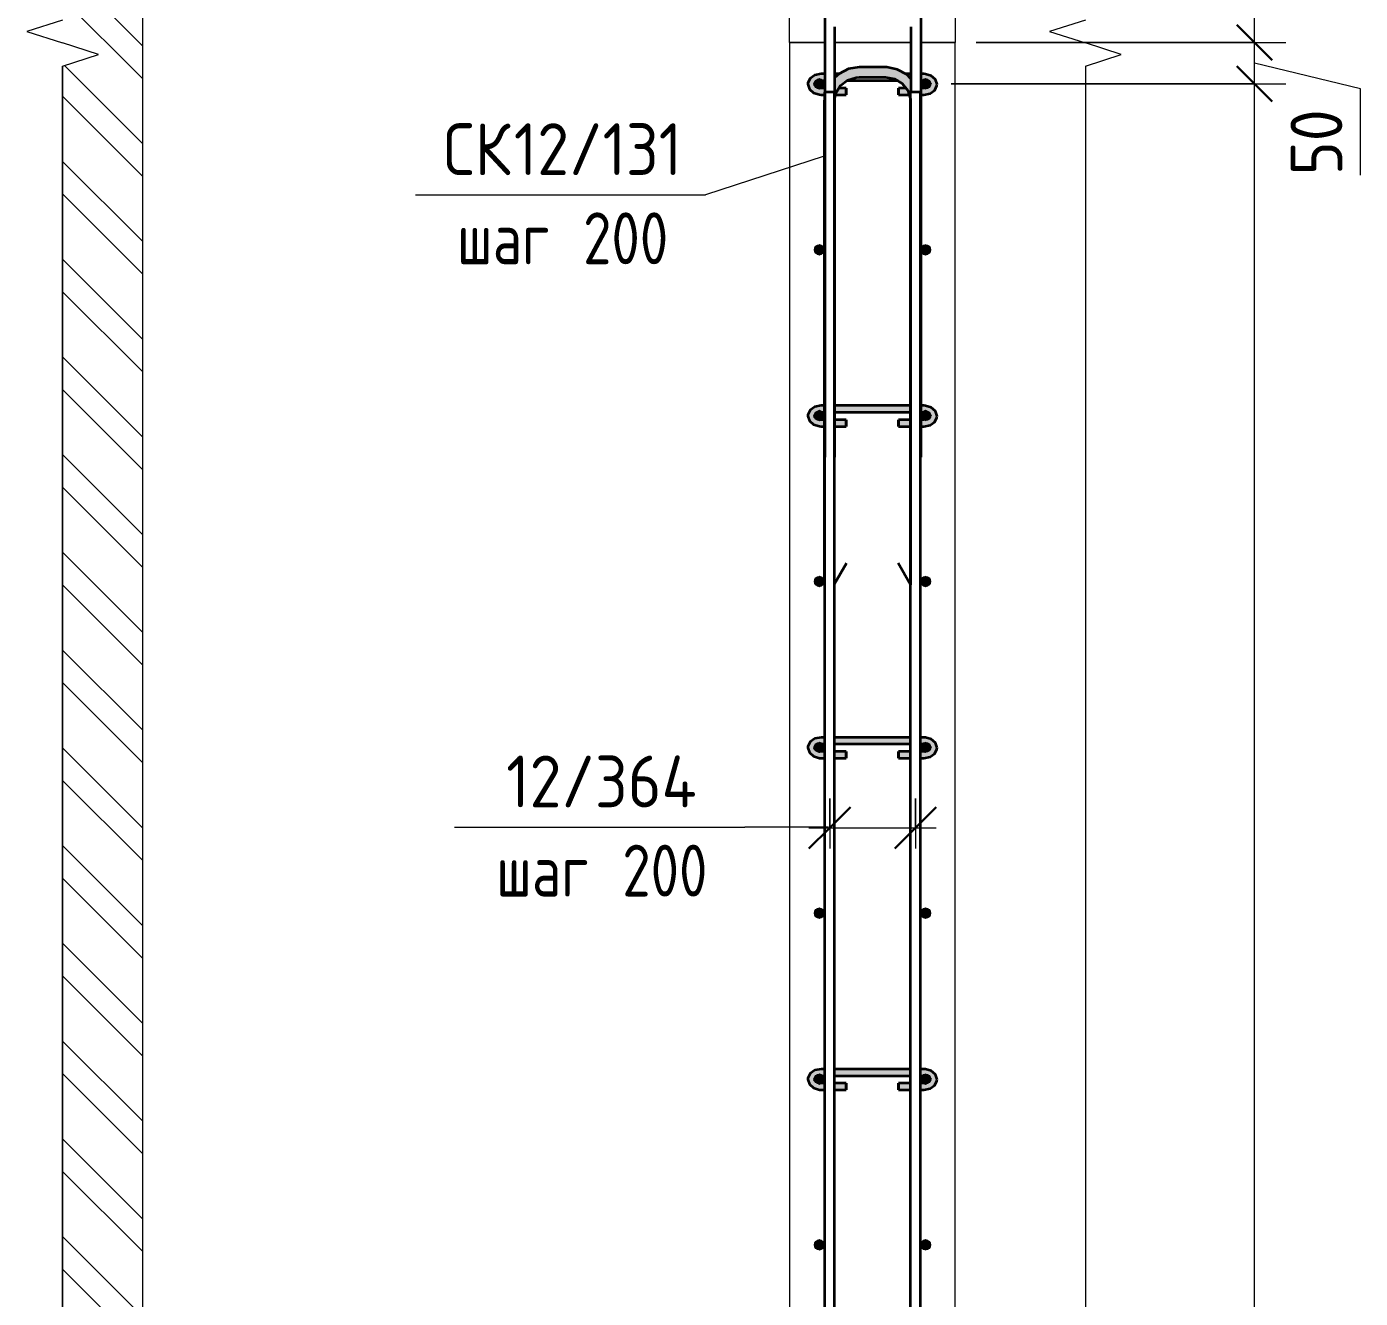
# Model space of a CAD drawing. Header units: millimetres. Extents: x 27196 to 80378, y -5588 to 34882.
# Drawn here: x 76000 to 77608, y -764 to 769 of the extents above; entities that cross this region are included whole.
import ezdxf

# ---------------------------------------------------------------- set-up
doc = ezdxf.new("R2010")
doc.units = ezdxf.units.MM
for name, color, linetype, lineweight in [('AA_Dim', 7, 'Continuous', 9), ('AA_Dim-25', 7, 'Continuous', 9), ('AA_Linii', 7, 'Continuous', 9), ('AA_Oformlenie', 7, 'Continuous', 9), ('AA_Vinoska', 7, 'Continuous', 9), ('AF_Stena_Опалубка', 253, 'Continuous', 18), ('KR_Armatura', 7, 'Continuous', 20), ('KR_Armatura_Tonkie', 7, 'Continuous', 20)]:
    doc.layers.add(name, color=color, linetype=linetype, lineweight=lineweight)
doc.styles.add('ISOCPEUR_10', font='isocpeur.ttf', dxfattribs={"width": 0.9, "height": 62.5})
doc.styles.add('ISOCPEUR_11', font='isocpeur.ttf', dxfattribs={"width": 0.8, "height": 62.5})
doc.dimstyles.new('05_Округл_1мм__прозр__2', dxfattribs={"dimscale": 304.8, "dimtxt": 62.248823, "dimasz": 0.139436, "dimexe": 0.123031, "dimexo": 0.082021, "dimgap": 0.008202, "dimtad": 1, "dimdec": 0, "dimdsep": 46, "dimtxsty": 'ISOCPEUR_10', "dimblk1": 'OBLIQUE', "dimblk2": 'OBLIQUE', "dimsah": 1, "dimcen": 0.09, "dimdle": 0.123031, "dimazin": 0, "dimtfac": 1, "dimtdec": 4, "dimtix": 1, "dimtmove": 1, "dimatfit": 3, "dimfxl": 1, "dimtvp": 1, "dimtolj": 1, "dimtzin": 0, "dimlwd": 18, "dimlwe": 18, "dimarcsym": 2})
doc.dimstyles.new('05_Округл_1мм__прозр__3', dxfattribs={"dimscale": 304.8, "dimtxt": 62.248823, "dimasz": 0.139436, "dimexe": 0.123031, "dimexo": 0.082021, "dimgap": 0.008202, "dimtad": 1, "dimdec": 0, "dimdsep": 46, "dimtxsty": 'ISOCPEUR_10', "dimblk1": 'OBLIQUE', "dimblk2": 'OBLIQUE', "dimsah": 1, "dimcen": 0.09, "dimdle": 0.123031, "dimazin": 0, "dimtfac": 1, "dimtdec": 4, "dimtix": 1, "dimtmove": 0, "dimatfit": 3, "dimfxl": 1, "dimtvp": 1, "dimtolj": 1, "dimtzin": 0, "dimlwd": 18, "dimlwe": 18, "dimarcsym": 2})
doc.dimstyles.new('10_Раскладка_арматуры_с_засечками_1', dxfattribs={"dimscale": 304.8, "dimtxt": 0.18, "dimasz": 0.164042, "dimexe": 0.082021, "dimexo": 0, "dimgap": 0, "dimtad": 1, "dimdec": 3, "dimrnd": 0.001, "dimdsep": 46, "dimtxsty": 'ISOCPEUR_11', "dimblk1": 'OBLIQUE', "dimblk2": 'OBLIQUE', "dimsah": 1, "dimcen": 0.09, "dimdle": 0.082021, "dimazin": 0, "dimtfac": 1, "dimtdec": 4, "dimtix": 1, "dimtmove": 0, "dimatfit": 3, "dimfxl": 1, "dimtvp": 1, "dimtolj": 1, "dimtzin": 0, "dimlwd": 18, "dimlwe": 18, "dimarcsym": 2})

# ---------------------------------------------------------------- blocks, each defined once
blk = doc.blocks.new('350_Стержень П торец СК-СГ _НесАрм_РабПлоск_ - 350_Стержень П торец СК-СГ _НесАрм_РабПлоск_-4048872-2-2 Армирование')
at = {"layer": 'KR_Armatura_Tonkie', "lineweight": 35}
h = blk.add_hatch(color=256, dxfattribs=at)
h.paths.add_polyline_path([(32607, 678), (32607.5, 678), (32607.5, 681.8)])
h.paths.add_polyline_path([(32619.5, 681.8), (32620, 685.8), (32623.6, 693.8), (32627.8, 699.2), (32634.3, 704.1), (32641.3, 707), (32649, 708.2), (32649, 720), (32638.1, 718.6), (32627.7, 714.2), (32619.5, 707.8), (32619.5, 682.5)])
for points in [[(32660.4, 708), (32681, 708.2), (32681, 720), (32649, 719.8), (32649, 708), (32656.2, 708)], [(32711, 678), (32711, 690), (32711.5, 690), (32711.5, 706.7), (32710.7, 707.7), (32702, 714.4), (32691.9, 718.6), (32681, 719.8), (32681, 708), (32688.8, 707), (32696, 704), (32702.2, 699.2), (32707.1, 692.7), (32710, 685.7), (32710.6, 681.3)], [(32607.2, 96.1), (32607.5, 96.1), (32607.5, 678), (32607, 678), (32607, 96.1)]]:
    blk.add_hatch(color=256, dxfattribs=at).paths.add_polyline_path(points)
for p, q in [((32681, 720), (32649, 720)), ((32649, 708), (32681, 708)), ((32607, 678), (32607, 96.1)), ((32711, 678), (32711, 96.1)), ((32723, 96.1), (32723, 250)), ((32619.5, 97), (32634, 122.1)), ((32711, 96.1), (32696, 122.1)), ((32607.5, 96.1), (32607, 96.1)), ((32607.2, 96.1), (32607.5, 96.1))]:
    blk.add_line(p, q, dxfattribs=at)
at = {"layer": 'KR_Armatura_Tonkie', "lineweight": 35, "flags": 128}
for points in [[(32649, 720), (32636.3, 718), (32624.8, 712.3), (32619.5, 707.2)], [(32619.5, 680.7), (32621, 688.7), (32626.6, 697.9), (32635.1, 704.6), (32645.5, 707.8), (32649, 708)], [(32711.5, 706.2), (32706.4, 711.4), (32695.1, 717.5), (32682.5, 720), (32681, 720)], [(32681, 708), (32691.7, 706), (32700.9, 700.4), (32707.6, 691.9), (32710.8, 681.5), (32711, 678)], [(32607.5, 682), (32607, 679.5), (32607, 678)]]:
    blk.add_lwpolyline(points, dxfattribs=at)
blk = doc.blocks.new('261_Шпилька массив _НесАрм_РабПлоск_ - 8 А240-4151681-2-2 Армирование')
at = {"layer": 'KR_Armatura_Tonkie', "lineweight": 35}
for points in [[(32603.2, 688.2), (32603.2, 695), (32597, 696.5), (32595.6, 698.2), (32595.2, 699.5), (32596.2, 702.3), (32599.2, 704.4), (32603.2, 705.2), (32603.2, 712), (32597.1, 711), (32594.3, 709.7), (32590.3, 706.1), (32588.4, 703.8), (32587.2, 699.5), (32588.4, 695.2), (32591.8, 691.5), (32597, 689.1), (32599.3, 688.7)], [(32727, 688.2), (32734, 689.5), (32738.3, 691.5), (32741.8, 695.2), (32743, 699.5), (32741.8, 703.8), (32739.4, 707.4), (32734.5, 710.5), (32727, 711.9), (32727, 705.2), (32731, 704.4), (32734, 702.1), (32734.9, 699.3), (32734, 697.5), (32732.5, 696.3), (32727, 694.9), (32727, 689)], [(32603.2, 288.2), (32603.2, 295), (32597, 296.5), (32595.6, 298.2), (32595.2, 299.5), (32596.2, 302.3), (32599.2, 304.4), (32603.2, 305.2), (32603.2, 312), (32597.1, 311), (32594.3, 309.7), (32590.7, 306.6), (32588.4, 303.8), (32587.2, 299.5), (32588.4, 295.2), (32591.8, 291.5), (32597, 289.1), (32600.6, 288.6)], [(32727, 288.2), (32734, 289.5), (32738.3, 291.5), (32741.8, 295.2), (32743, 299.5), (32741.8, 303.8), (32739.4, 307.4), (32734, 310.6), (32727, 311.8), (32727, 305.2), (32731, 304.4), (32734, 302.1), (32734.9, 299.3), (32734, 297.5), (32732.5, 296.3), (32727, 294.9), (32727, 288.6)], [(32603.2, -111.8), (32603.2, -105), (32597, -103.5), (32595.6, -101.8), (32595.2, -100.5), (32596.2, -97.7), (32599.8, -95.5), (32603.2, -94.8), (32603.2, -88), (32597.1, -89), (32594.3, -90.3), (32590.7, -93.4), (32588.4, -96.2), (32587.2, -100.5), (32588.4, -104.8), (32591.8, -108.5), (32597.3, -111), (32599.3, -111.3)], [(32727, -111.8), (32734, -110.5), (32738.3, -108.5), (32741.8, -104.8), (32743, -100.5), (32741.8, -96.2), (32739.4, -92.6), (32734, -89.4), (32727, -88.1), (32727, -94.8), (32731, -95.6), (32734, -97.9), (32734.9, -100.7), (32734, -102.5), (32732.5, -103.7), (32727, -105.1), (32727, -111)], [(32603.2, -511.8), (32603.2, -505), (32597, -503.5), (32595.6, -501.8), (32595.3, -500.2), (32596.2, -497.7), (32599.2, -495.6), (32603.2, -494.8), (32603.2, -488), (32597.1, -489), (32594.3, -490.3), (32590.7, -493.4), (32588.4, -496.2), (32587.2, -500.5), (32588.4, -504.8), (32591.8, -508.5), (32597, -510.9), (32599.3, -511.3)], [(32727, -511.8), (32734, -510.5), (32738.3, -508.5), (32741.8, -504.8), (32742.9, -500.2), (32741.8, -496.2), (32739.4, -492.6), (32734, -489.4), (32727, -488.1), (32727, -494.8), (32731, -495.6), (32734, -497.9), (32734.9, -500.7), (32734, -502.5), (32732.5, -503.7), (32727, -505.1), (32727, -511.8)]]:
    blk.add_hatch(color=256, dxfattribs=at).paths.add_polyline_path(points)
h = blk.add_hatch(color=256, dxfattribs=at)
h.paths.add_polyline_path([(32688.8, 705.2), (32692.6, 705.4), (32687.8, 707.1), (32679.3, 708), (32648.1, 707.9), (32640.5, 706.7), (32636.9, 705.2), (32684.9, 705.2)])
h.paths.add_polyline_path([(32607.5, 705.2), (32607.5, 712), (32603.2, 711.9), (32603.2, 705.2), (32606.9, 705.2)])
h.paths.add_polyline_path([(32723.5, 705.2), (32727, 705.2), (32727, 712), (32723.5, 711.9), (32723.5, 705.2)])
h.paths.add_polyline_path([(32711.5, 706.7), (32711.5, 712), (32705.3, 711.9), (32711.3, 707)])
h.paths.add_polyline_path([(32619.5, 707.9), (32624.9, 712), (32619.5, 711.8), (32619.5, 707.9)])
h = blk.add_hatch(color=256, dxfattribs=at)
h.paths.add_polyline_path([(32603.2, 687), (32603.2, 688.2), (32597, 689.1), (32591.8, 691.5), (32591.2, 691.9), (32595.6, 688.7), (32597.1, 688), (32599.7, 687.6)])
h.paths.add_polyline_path([(32595.7, 701), (32597, 702.6), (32603.2, 704.1), (32603.2, 705.2), (32598.8, 704.1), (32596.2, 702.3), (32596, 701.7)])
h = blk.add_hatch(color=256, dxfattribs=at)
h.paths.add_polyline_path([(32641.2, 704), (32695.4, 704.2), (32693.1, 705.2), (32636.4, 705), (32634.3, 704), (32635.9, 704)])
h.paths.add_polyline_path([(32727, 704), (32727, 705.2), (32723.5, 705.2), (32723.5, 704)])
h.paths.add_polyline_path([(32603.2, 704), (32607.5, 704.1), (32607.5, 705.2), (32603.2, 705.2), (32603.2, 704.1)])
h = blk.add_hatch(color=256, dxfattribs=at)
h.paths.add_polyline_path([(32633.5, 688.2), (32633.5, 695), (32624.4, 694.8), (32622.6, 692.1), (32621, 688.2), (32623.6, 688.2)])
h.paths.add_polyline_path([(32607.5, 688.2), (32607.5, 695), (32603.2, 694.9), (32603.2, 688.2), (32607.2, 688.2)])
h = blk.add_hatch(color=256, dxfattribs=at)
h.paths.add_polyline_path([(32708.9, 688.2), (32708.9, 688.3), (32706.3, 693.8), (32705.4, 695), (32696.7, 694.9), (32696.7, 688.2), (32707, 688.2)])
h.paths.add_polyline_path([(32727, 688.2), (32727, 695), (32723.5, 694.8), (32723.5, 688.2)])
h = blk.add_hatch(color=256, dxfattribs=at)
h.paths.add_polyline_path([(32727, 687), (32734.5, 688.5), (32739.4, 691.6), (32741.8, 695.2), (32738.3, 691.5), (32732.9, 689), (32727, 688.2), (32727, 687.2)])
h.paths.add_polyline_path([(32734.2, 701.4), (32733.9, 702.3), (32730.4, 704.5), (32727, 705.2), (32727, 704), (32727.6, 703.9), (32734, 701.5)])
h = blk.add_hatch(color=256, dxfattribs=at)
h.paths.add_polyline_path([(32623.6, 687), (32633.5, 687.2), (32633.5, 688.2), (32620.9, 687.9), (32620.5, 687), (32623, 687)])
h.paths.add_polyline_path([(32603.2, 687), (32607.5, 687.2), (32607.5, 688.2), (32603.2, 688.2), (32603.2, 687.2)])
h = blk.add_hatch(color=256, dxfattribs=at)
h.paths.add_polyline_path([(32708.9, 687), (32709.4, 687.2), (32708.9, 688.2), (32696.7, 688.2), (32696.7, 687), (32707, 687)])
h.paths.add_polyline_path([(32727, 687), (32727, 688.2), (32723.5, 688.1), (32723.5, 687)])
h = blk.add_hatch(color=256, dxfattribs=at)
h.paths.add_polyline_path([(32607, 305.2), (32607, 312), (32603.2, 311.8), (32603.2, 305.2), (32606.9, 305.2)])
h.paths.add_polyline_path([(32727, 305.2), (32727, 312), (32723.5, 311.8), (32723.5, 305.2)])
h.paths.add_polyline_path([(32709.5, 305.2), (32711, 305.3), (32711, 312), (32619.5, 311.8), (32619.5, 305.2), (32660.4, 305.2)])
h = blk.add_hatch(color=256, dxfattribs=at)
h.paths.add_polyline_path([(32603.2, 287), (32603.2, 288.2), (32597, 289.1), (32591.8, 291.5), (32591.2, 291.9), (32595.6, 288.7), (32597.1, 288), (32599.7, 287.6)])
h.paths.add_polyline_path([(32595.7, 301), (32597, 302.6), (32603.2, 304.1), (32603.2, 305.2), (32598.8, 304.1), (32596.2, 302.3), (32596, 301.7)])
h = blk.add_hatch(color=256, dxfattribs=at)
h.paths.add_polyline_path([(32635.9, 304), (32711, 304.2), (32711, 305.2), (32619.5, 305.1), (32619.5, 304), (32623.6, 304)])
h.paths.add_polyline_path([(32727, 304), (32727, 305.2), (32723.5, 305.2), (32723.5, 304)])
h.paths.add_polyline_path([(32603.2, 304), (32607, 304.1), (32606.9, 305.2), (32603.2, 305.2), (32603.2, 304.1)])
h = blk.add_hatch(color=256, dxfattribs=at)
h.paths.add_polyline_path([(32603.2, 288.2), (32607, 288.3), (32607, 295), (32603.2, 294.9), (32603.2, 288.6)])
h.paths.add_polyline_path([(32619.5, 288.2), (32633.5, 288.2), (32633.5, 295), (32619.5, 294.9), (32619.5, 288.6)])
h = blk.add_hatch(color=256, dxfattribs=at)
h.paths.add_polyline_path([(32723.5, 288.2), (32727, 288.2), (32727, 295), (32723.5, 294.8), (32723.5, 288.6)])
h.paths.add_polyline_path([(32711, 288.2), (32711, 295), (32696.7, 294.9), (32696.7, 288.2), (32709.5, 288.2)])
h = blk.add_hatch(color=256, dxfattribs=at)
h.paths.add_polyline_path([(32727, 287), (32734.6, 288.6), (32739.4, 291.6), (32741.8, 295.2), (32738.3, 291.5), (32733.1, 289.1), (32727, 288.2), (32727, 287.2)])
h.paths.add_polyline_path([(32734.2, 301.4), (32733.9, 302.3), (32730.4, 304.5), (32727, 305.2), (32727, 304), (32727.6, 303.9), (32734, 301.5)])
h = blk.add_hatch(color=256, dxfattribs=at)
h.paths.add_polyline_path([(32603.2, 287), (32607, 287.2), (32607, 288.2), (32603.2, 288.2), (32603.2, 287.2)])
h.paths.add_polyline_path([(32633.5, 287), (32633.5, 288.2), (32619.5, 288.2), (32619.5, 287)])
h = blk.add_hatch(color=256, dxfattribs=at)
h.paths.add_polyline_path([(32709.5, 287), (32711, 287.2), (32711, 288.2), (32696.7, 288.2), (32696.7, 287)])
h.paths.add_polyline_path([(32723.5, 287), (32727, 287.2), (32727, 288.2), (32723.5, 288.1), (32723.5, 287.1)])
h = blk.add_hatch(color=256, dxfattribs=at)
h.paths.add_polyline_path([(32603.2, -113), (32603.2, -111.8), (32597, -110.9), (32591.8, -108.5), (32591.2, -108.1), (32595.6, -111.3), (32597.1, -112), (32599.7, -112.4)])
h.paths.add_polyline_path([(32595.7, -99), (32597, -97.4), (32603.2, -95.9), (32603.2, -94.8), (32598.8, -95.9), (32596.2, -97.7), (32596, -98.3)])
h = blk.add_hatch(color=256, dxfattribs=at)
h.paths.add_polyline_path([(32607.5, -94.8), (32607.5, -88), (32603.2, -88.1), (32603.2, -94.8), (32606.9, -94.8)])
h.paths.add_polyline_path([(32723, -94.8), (32727, -94.8), (32727, -88), (32723, -88.1), (32723, -94.8)])
h.paths.add_polyline_path([(32660.4, -94.8), (32711, -94.7), (32711, -88), (32619.5, -88.2), (32619.5, -94.8)])
h = blk.add_hatch(color=256, dxfattribs=at)
h.paths.add_polyline_path([(32660.4, -96), (32711, -95.8), (32711, -94.8), (32619.5, -94.9), (32619.5, -96)])
h.paths.add_polyline_path([(32727, -96), (32727, -94.8), (32723, -94.8), (32723, -96)])
h.paths.add_polyline_path([(32603.2, -96), (32607.5, -95.9), (32607.5, -94.8), (32603.2, -94.8), (32603.2, -95.9)])
h = blk.add_hatch(color=256, dxfattribs=at)
h.paths.add_polyline_path([(32727, -113), (32734.5, -111.5), (32739.4, -108.4), (32741.8, -104.8), (32738.3, -108.5), (32732.9, -111), (32727, -111.8), (32727, -112.8)])
h.paths.add_polyline_path([(32734.2, -98.6), (32733.9, -97.7), (32730.4, -95.5), (32727, -94.8), (32727, -96), (32727.6, -96.1), (32734, -98.5)])
h = blk.add_hatch(color=256, dxfattribs=at)
h.paths.add_polyline_path([(32603.2, -111.8), (32607.5, -111.7), (32607.5, -105), (32603.2, -105.1), (32603.2, -111)])
h.paths.add_polyline_path([(32633.5, -111.8), (32633.5, -105), (32619.5, -105.1), (32619.5, -111.8)])
h = blk.add_hatch(color=256, dxfattribs=at)
h.paths.add_polyline_path([(32607.5, -113), (32607.5, -111.8), (32603.2, -111.8), (32603.2, -113)])
h.paths.add_polyline_path([(32633.5, -113), (32633.5, -111.8), (32619.5, -111.8), (32619.5, -113)])
h = blk.add_hatch(color=256, dxfattribs=at)
h.paths.add_polyline_path([(32727, -111.8), (32727, -105), (32723, -105.2), (32723, -111.8)])
h.paths.add_polyline_path([(32696.7, -111.8), (32711, -111.8), (32711, -105), (32696.7, -105.1), (32696.7, -111)])
h = blk.add_hatch(color=256, dxfattribs=at)
h.paths.add_polyline_path([(32709.5, -113), (32711, -112.8), (32711, -111.8), (32696.7, -111.8), (32696.7, -113)])
h.paths.add_polyline_path([(32723, -113), (32727, -112.8), (32727, -111.8), (32723, -111.9), (32723, -112.9)])
h = blk.add_hatch(color=256, dxfattribs=at)
h.paths.add_polyline_path([(32603.2, -513), (32603.2, -511.8), (32597, -510.9), (32591.8, -508.5), (32591.2, -508.1), (32595.6, -511.3), (32597.1, -512), (32599.7, -512.4)])
h.paths.add_polyline_path([(32595.7, -499), (32597, -497.4), (32603.2, -495.9), (32603.2, -494.8), (32598.8, -495.9), (32596.2, -497.7), (32596, -498.3)])
h = blk.add_hatch(color=256, dxfattribs=at)
h.paths.add_polyline_path([(32723, -494.8), (32727, -494.8), (32727, -488), (32723, -488.1), (32723, -494.8)])
h.paths.add_polyline_path([(32619.5, -494.8), (32711, -494.7), (32711, -488), (32619.5, -488.2), (32619.5, -494.1)])
h.paths.add_polyline_path([(32603.2, -494.8), (32607.5, -494.8), (32607.5, -488), (32603.2, -488.1), (32603.2, -494)])
h = blk.add_hatch(color=256, dxfattribs=at)
h.paths.add_polyline_path([(32603.2, -496), (32607.5, -495.9), (32607.5, -494.8), (32603.2, -494.8), (32603.2, -495.9)])
h.paths.add_polyline_path([(32727, -496), (32727, -494.8), (32723, -494.8), (32723, -496)])
h.paths.add_polyline_path([(32711, -496), (32711, -494.8), (32619.5, -494.9), (32619.5, -496), (32709.5, -496)])
h = blk.add_hatch(color=256, dxfattribs=at)
h.paths.add_polyline_path([(32727, -513), (32734.5, -511.5), (32739.4, -508.4), (32741.8, -504.8), (32738.3, -508.5), (32733.1, -510.9), (32727, -511.8), (32727, -512.8)])
h.paths.add_polyline_path([(32734.2, -498.6), (32733.9, -497.7), (32730.4, -495.5), (32727, -494.8), (32727, -496), (32727.6, -496.1), (32734, -498.5)])
h = blk.add_hatch(color=256, dxfattribs=at)
h.paths.add_polyline_path([(32603.2, -511.8), (32607.5, -511.7), (32607.5, -505), (32603.2, -505.1), (32603.2, -511)])
h.paths.add_polyline_path([(32633.5, -511.8), (32633.5, -505), (32619.5, -505.1), (32619.5, -511.8)])
h = blk.add_hatch(color=256, dxfattribs=at)
h.paths.add_polyline_path([(32619.5, -513), (32633.5, -512.8), (32633.5, -511.8), (32619.5, -511.8), (32619.5, -512.9)])
h.paths.add_polyline_path([(32607.5, -513), (32607.5, -511.8), (32603.2, -511.8), (32603.2, -513)])
h = blk.add_hatch(color=256, dxfattribs=at)
h.paths.add_polyline_path([(32709.5, -511.8), (32711, -511.8), (32711, -505), (32696.7, -505.1), (32696.7, -511.8)])
h.paths.add_polyline_path([(32723, -511.8), (32727, -511.8), (32727, -505), (32723, -505.2), (32723, -511.8)])
h = blk.add_hatch(color=256, dxfattribs=at)
h.paths.add_polyline_path([(32723, -513), (32727, -512.8), (32727, -511.8), (32723, -511.9), (32723, -512.9)])
h.paths.add_polyline_path([(32709.5, -513), (32711, -512.8), (32711, -511.8), (32696.7, -511.8), (32696.7, -513)])
for p, q in [((32607.5, 712), (32603.2, 712)), ((32624.9, 712), (32619.5, 712)), ((32711.5, 712), (32705.1, 712)), ((32727, 712), (32723.5, 712)), ((32603.2, 704), (32607.5, 704)), ((32607.5, 695), (32603.2, 695)), ((32633.5, 695), (32624.6, 695)), ((32633.5, 695), (32633.5, 688.2)), ((32633.5, 694.5), (32633.5, 694.9)), ((32633.5, 693.8), (32633.5, 694.5)), ((32633.5, 687.2), (32633.5, 693.8)), ((32634, 704), (32696, 704)), ((32705.4, 695), (32696.7, 695)), ((32696.7, 688.2), (32696.7, 695)), ((32696.7, 694.9), (32696.7, 693.8)), ((32696.7, 693.8), (32696.7, 687.2)), ((32723.5, 704), (32727, 704)), ((32727, 695), (32723.5, 695)), ((32603.2, 687), (32607.5, 687)), ((32620.5, 687), (32633.5, 687)), ((32633.5, 688.2), (32633.5, 687)), ((32696.7, 687), (32696.7, 688.2)), ((32696.7, 687), (32709.5, 687)), ((32723.5, 687), (32727, 687)), ((32607, 312), (32603.2, 312)), ((32711, 312), (32619.5, 312)), ((32727, 312), (32723.5, 312)), ((32603.2, 304), (32607, 304)), ((32607, 295), (32603.2, 295)), ((32619.5, 304), (32711, 304)), ((32633.5, 295), (32619.5, 295)), ((32633.5, 295), (32633.5, 288.2)), ((32633.5, 293.8), (32633.5, 294.9)), ((32633.5, 287.2), (32633.5, 293.8)), ((32711, 295), (32696.7, 295)), ((32696.7, 288.2), (32696.7, 295)), ((32696.7, 294.9), (32696.7, 293.8)), ((32696.7, 293.8), (32696.7, 287.2)), ((32723.5, 304), (32727, 304)), ((32727, 295), (32723.5, 295)), ((32603.2, 287), (32607, 287)), ((32619.5, 287), (32633.5, 287)), ((32633.5, 288.2), (32633.5, 287)), ((32696.7, 287), (32696.7, 288.2)), ((32696.7, 287), (32711, 287)), ((32723.5, 287), (32727, 287)), ((32607.5, -88), (32603.2, -88)), ((32603.2, -96), (32607.5, -96)), ((32711, -88), (32619.5, -88)), ((32619.5, -96), (32711, -96)), ((32727, -88), (32723, -88)), ((32723, -96), (32727, -96)), ((32607.5, -105), (32603.2, -105)), ((32633.5, -105), (32619.5, -105)), ((32633.5, -105), (32633.5, -111.8)), ((32633.5, -106.2), (32633.5, -105.1)), ((32633.5, -112.8), (32633.5, -106.2)), ((32633.5, -111.8), (32633.5, -113)), ((32711, -105), (32696.7, -105)), ((32696.7, -111.8), (32696.7, -105)), ((32696.7, -105.1), (32696.7, -106.2)), ((32696.7, -106.2), (32696.7, -112.8)), ((32696.7, -113), (32696.7, -111.8)), ((32727, -105), (32723, -105)), ((32603.2, -113), (32607.5, -113)), ((32619.5, -113), (32633.5, -113)), ((32696.7, -113), (32711, -113)), ((32723, -113), (32727, -113)), ((32607.5, -488), (32603.2, -488)), ((32603.2, -496), (32607.5, -496)), ((32711, -488), (32619.5, -488)), ((32619.5, -496), (32711, -496)), ((32727, -488), (32723, -488)), ((32723, -496), (32727, -496)), ((32607.5, -505), (32603.2, -505)), ((32603.2, -513), (32607.5, -513)), ((32633.5, -505), (32619.5, -505)), ((32619.5, -513), (32633.5, -513)), ((32633.5, -505), (32633.5, -511.8)), ((32633.5, -506.2), (32633.5, -505.1)), ((32633.5, -512.8), (32633.5, -506.2)), ((32633.5, -511.8), (32633.5, -513)), ((32711, -505), (32696.7, -505)), ((32696.7, -511.8), (32696.7, -505)), ((32696.7, -505.1), (32696.7, -506.2)), ((32696.7, -506.2), (32696.7, -512.8)), ((32696.7, -513), (32696.7, -511.8)), ((32696.7, -513), (32711, -513)), ((32727, -505), (32723, -505)), ((32723, -513), (32727, -513))]:
    blk.add_line(p, q, dxfattribs=at)
at = {"layer": 'KR_Armatura_Tonkie', "lineweight": 35, "flags": 128}
for points in [[(32603.2, 712), (32595.6, 710.5), (32590, 706.6), (32587.3, 701.1), (32587.2, 699.5)], [(32743, 699.5), (32741.1, 705.4), (32736.1, 709.8), (32728.9, 711.9), (32727, 712)], [(32587.2, 699.5), (32589, 693.6), (32594, 689.2), (32601.3, 687.1), (32603.2, 687)], [(32595.2, 699.5), (32596.1, 701.5), (32599.9, 703.6), (32603.2, 704)], [(32603.2, 695), (32598.1, 696.1), (32595.5, 698.3), (32595.2, 699.5)], [(32727, 704), (32732, 702.9), (32734.7, 700.7), (32735, 699.5)], [(32727, 687), (32734.6, 688.5), (32740.2, 692.4), (32742.9, 697.9), (32743, 699.5)], [(32735, 699.5), (32734, 697.5), (32730.3, 695.5), (32727, 695)], [(32603.2, 312), (32595.6, 310.5), (32590, 306.6), (32587.3, 301.1), (32587.2, 299.5)], [(32743, 299.5), (32741.1, 305.4), (32736.1, 309.8), (32728.9, 311.9), (32727, 312)], [(32587.2, 299.5), (32589, 293.6), (32594, 289.2), (32601.3, 287.1), (32603.2, 287)], [(32595.2, 299.5), (32596.1, 301.5), (32599.9, 303.6), (32603.2, 304)], [(32603.2, 295), (32598.1, 296.1), (32595.5, 298.3), (32595.2, 299.5)], [(32727, 304), (32732, 302.9), (32734.7, 300.7), (32735, 299.5)], [(32727, 287), (32734.6, 288.5), (32740.2, 292.4), (32742.9, 297.9), (32743, 299.5)], [(32735, 299.5), (32734, 297.5), (32730.3, 295.5), (32727, 295)], [(32603.2, -88), (32595.6, -89.5), (32590, -93.4), (32587.3, -98.9), (32587.2, -100.5)], [(32595.2, -100.5), (32596.1, -98.5), (32599.9, -96.4), (32603.2, -96)], [(32743, -100.5), (32741.1, -94.6), (32736.1, -90.2), (32728.9, -88.1), (32727, -88)], [(32727, -96), (32732, -97.1), (32734.7, -99.3), (32735, -100.5)], [(32587.2, -100.5), (32589, -106.4), (32594, -110.8), (32601.3, -112.9), (32603.2, -113)], [(32603.2, -105), (32598.1, -103.9), (32595.5, -101.7), (32595.2, -100.5)], [(32727, -113), (32734.6, -111.5), (32740.2, -107.6), (32742.9, -102.1), (32743, -100.5)], [(32735, -100.5), (32734, -102.5), (32730.3, -104.5), (32727, -105)], [(32603.2, -488), (32595.6, -489.5), (32590, -493.4), (32587.3, -498.9), (32587.2, -500.5)], [(32595.2, -500.5), (32596.1, -498.5), (32599.9, -496.4), (32603.2, -496)], [(32743, -500.5), (32741.1, -494.6), (32736.1, -490.2), (32728.9, -488.1), (32727, -488)], [(32727, -496), (32732, -497.1), (32734.7, -499.3), (32735, -500.5)], [(32587.2, -500.5), (32589, -506.4), (32594, -510.8), (32601.3, -512.9), (32603.2, -513)], [(32603.2, -505), (32598.1, -503.9), (32595.5, -501.7), (32595.2, -500.5)], [(32727, -513), (32734.6, -511.5), (32740.2, -507.6), (32742.9, -502.1), (32743, -500.5)], [(32735, -500.5), (32734, -502.5), (32730.3, -504.5), (32727, -505)]]:
    blk.add_lwpolyline(points, dxfattribs=at)
blk = doc.blocks.new('011_Прямоугольник обрыва _ЭлУзла_ - 011_Прямоугольник обрыва _ЭлУзла_-4151042-2-2 Армирование')
at = {"layer": 'AA_Oformlenie'}
for p, q in [((31688.2, -1956), (31688.2, 721.3)), ((32921.9, 721.3), (32921.9, -1956))]:
    blk.add_line(p, q, dxfattribs=at)
blk = doc.blocks.new('042_М_Арматуры - Диам длина поз _ Комментарий-3662934-2-2 Армирование')
at = {"layer": 'AA_Vinoska'}
blk.add_line((32267.4, 1587), (32617.4, 1587), dxfattribs=at)
blk = doc.blocks.new('DIMBLOCK84-2-2 Армирование')
at = {"layer": 'AA_Dim-25', "lineweight": 18}
for p, q in [((76968.4, -161.7), (76968.4, -222.1)), ((76968.4, -197.1), (76968.4, -161.7)), ((77071.9, -161.7), (77071.9, -222.1)), ((77071.9, -197.1), (77071.9, -161.7)), ((76943.4, -197.1), (77096.9, -197.1))]:
    blk.add_line(p, q, dxfattribs=at)
at = {"layer": 'AA_Dim-25', "lineweight": 30}
for p, q in [((76968.4, -197.1), (76993.4, -172.1)), ((77071.9, -197.1), (77096.9, -172.1)), ((76968.4, -197.1), (76943.4, -222.1)), ((77071.9, -197.1), (77046.9, -222.1))]:
    blk.add_line(p, q, dxfattribs=at)
blk = doc.blocks.new('_Oblique')
at = {"color": 0, "linetype": 'ByBlock', "lineweight": -2}
blk.add_line((-0.5, -0.5), (0.5, 0.5), dxfattribs=at)
blk = doc.blocks.new('DIMBLOCK89-2-2 Армирование')
at = {"layer": 'AA_Dim-25', "lineweight": 30}
for p, q in [((77481, 700), (77459.7, 721.2)), ((77481, 700), (77502.2, 678.7)), ((77481, -2900), (77459.7, -2878.8)), ((77481, -2900), (77502.2, -2921.3))]:
    blk.add_line(p, q, dxfattribs=at)
at = {"layer": 'AA_Dim-25', "lineweight": 18}
for p, q in [((77115, 700), (77518.5, 700)), ((77481, 700), (77115, 700)), ((77481, -2900), (77481, 700)), ((77115, -2900), (77518.5, -2900)), ((77481, -2900), (77115, -2900))]:
    blk.add_line(p, q, dxfattribs=at)
at = {"layer": 'AA_Dim-25', "color": 0, "lineweight": 18, "insert": (77396.8, -1311.9), "char_height": 62.5, "width": 508.525, "attachment_point": 1, "rotation": 90, "line_spacing_factor": 1.149209, "style": 'ISOCPEUR_10'}
blk.add_mtext('200х18=3600', dxfattribs=at)
blk = doc.blocks.new('DIMBLOCK90-2-2 Армирование')
at = {"layer": 'AA_Dim-25', "lineweight": 30}
for p, q in [((77481, 750), (77459.7, 771.2)), ((77481, 750), (77502.2, 728.7)), ((77481, 700), (77459.7, 721.2)), ((77481, 700), (77502.2, 678.7))]:
    blk.add_line(p, q, dxfattribs=at)
at = {"layer": 'AA_Dim-25', "lineweight": 18}
for p, q in [((77144.9, 750), (77518.5, 750)), ((77481, 750), (77144.9, 750)), ((77481, 700), (77481, 750)), ((77608.5, 693.9), (77481, 725)), ((77115, 700), (77518.5, 700)), ((77481, 700), (77115, 700)), ((77608.5, 589.9), (77608.5, 693.9))]:
    blk.add_line(p, q, dxfattribs=at)
at = {"layer": 'AA_Dim-25', "color": 0, "lineweight": 18, "insert": (77524.3, 589.9), "char_height": 62.5, "width": 94.81, "attachment_point": 1, "rotation": 90, "line_spacing_factor": 1.149209, "style": 'ISOCPEUR_10'}
blk.add_mtext('50', dxfattribs=at)
blk = doc.blocks.new('DIMBLOCK91-2-2 Армирование')
at = {"layer": 'AA_Dim-25', "lineweight": 30}
for p, q in [((77481, 1000), (77459.7, 1021.2)), ((77481, 1000), (77502.2, 978.7)), ((77481, 750), (77459.7, 771.2)), ((77481, 750), (77502.2, 728.7))]:
    blk.add_line(p, q, dxfattribs=at)
at = {"layer": 'AA_Dim-25', "lineweight": 18}
for p, q in [((77144.9, 1000), (77518.5, 1000)), ((77481, 1000), (77144.9, 1000)), ((77481, 750), (77481, 1000)), ((77144.9, 750), (77518.5, 750)), ((77481, 750), (77144.9, 750))]:
    blk.add_line(p, q, dxfattribs=at)
at = {"layer": 'AA_Dim-25', "color": 0, "lineweight": 18, "insert": (77396.8, 815.7), "char_height": 62.5, "width": 142.215, "attachment_point": 1, "rotation": 90, "line_spacing_factor": 1.149209, "style": 'ISOCPEUR_10'}
blk.add_mtext('250', dxfattribs=at)

msp = doc.modelspace()

# ---------------------------------------------------------------- hatches: boundary and pattern name
at = {"layer": 'AA_Oformlenie'}
h = msp.add_hatch(dxfattribs=at)
h.set_pattern_fill('FP_10', color=250, style=0, pattern_type=2)
h.set_pattern_definition([(135, (77789.02, 825), (-58.9331, -58.9331), []), (135, (77828.31, 825), (-58.9331, -58.9331), [])])
h.paths.add_polyline_path([(76139.8819, -3350), (76139.8819, 2115.9645), (76043.0862, 2115.9645), (76043.0862, 776.9734), (76063.1639, 776.9734), (76063.1639, 749.4734), (76043.0862, 749.4734), (76086.4113, 735.3962), (76043.0862, 721.319), (76043.0862, -1956.0089), (76063.1639, -1956.0089), (76063.1639, -1983.5089), (76043.0862, -1983.5089), (76086.4113, -1997.586), (76043.0862, -2011.6632), (76043.0862, -3350), (76083.0522, -3350)])
at = {"layer": 'KR_Armatura'}
h = msp.add_hatch(color=256, dxfattribs=at)
edge = h.paths.add_edge_path()
edge.add_arc((76955.9166, 700), 6, 0, 360)
for points in [[(76955.9166, 694), (76961.1128, 697), (76961.1128, 703), (76955.9166, 706), (76950.7205, 703), (76950.7205, 697), (76955.0197, 694.5178)], [(77084.038, 694), (77089.2341, 697), (77089.2341, 703), (77084.038, 706), (77078.8418, 703), (77078.8418, 697), (77083.1411, 694.5178)], [(76955.9166, 494), (76961.1128, 497), (76961.1128, 503), (76955.9166, 506), (76950.7205, 503), (76950.7205, 497)], [(77084.038, 494), (77089.2341, 497), (77089.2341, 503), (77084.038, 506), (77078.8418, 503), (77078.8418, 497)], [(76955.9166, 294), (76961.1128, 297), (76961.1128, 303), (76955.9166, 306), (76950.7205, 303), (76950.7205, 297), (76953.9601, 295.1296)], [(77084.038, 294), (77089.2341, 297), (77089.2341, 303), (77084.038, 306), (77078.8418, 303), (77078.8418, 297)], [(76955.9166, 94), (76961.1128, 97), (76961.1128, 103), (76955.9166, 106), (76950.7205, 103), (76950.7205, 97)], [(77084.038, 94), (77089.2341, 97), (77089.2341, 103), (77084.038, 106), (77078.8418, 103), (77078.8418, 97)], [(76955.9166, -106), (76961.1128, -103), (76961.1128, -97), (76955.9166, -94), (76950.7205, -97), (76950.7205, -103), (76955.5775, -105.8042)], [(77084.038, -106), (77089.2341, -103), (77089.2341, -97), (77084.038, -94), (77078.8418, -97), (77078.8418, -103), (77083.6989, -105.8042)], [(76955.9166, -306), (76961.1128, -303), (76961.1128, -297), (76955.9166, -294), (76950.7205, -297), (76950.7205, -303)], [(77084.038, -306), (77089.2341, -303), (77089.2341, -297), (77084.038, -294), (77078.8418, -297), (77078.8418, -303)], [(76955.9166, -506), (76961.1128, -503), (76961.1128, -497), (76955.9166, -494), (76950.7205, -497), (76950.7205, -503), (76953.9601, -504.8704)], [(77084.038, -506), (77089.2341, -503), (77089.2341, -497), (77084.038, -494), (77078.8418, -497), (77078.8418, -503)], [(76955.9166, -706), (76961.1128, -703), (76961.1128, -697), (76955.9166, -694), (76950.7205, -697), (76950.7205, -703)], [(77084.038, -706), (77089.2341, -703), (77089.2341, -697), (77084.038, -694), (77078.8418, -697), (77078.8418, -703)]]:
    msp.add_hatch(color=256, dxfattribs=at).paths.add_polyline_path(points)
h = msp.add_hatch(color=256, dxfattribs=at)
edge = h.paths.add_edge_path()
edge.add_arc((77084.038, 700), 6, 0, 360)
h = msp.add_hatch(color=256, dxfattribs=at)
edge = h.paths.add_edge_path()
edge.add_arc((76955.9166, 500), 6, 0, 360)
h = msp.add_hatch(color=256, dxfattribs=at)
edge = h.paths.add_edge_path()
edge.add_arc((77084.038, 500), 6, 0, 360)
h = msp.add_hatch(color=256, dxfattribs=at)
edge = h.paths.add_edge_path()
edge.add_arc((76955.9166, 300), 6, 0, 360)
h = msp.add_hatch(color=256, dxfattribs=at)
edge = h.paths.add_edge_path()
edge.add_arc((77084.038, 300), 6, 0, 360)
h = msp.add_hatch(color=256, dxfattribs=at)
edge = h.paths.add_edge_path()
edge.add_arc((76955.9166, 100), 6, 0, 360)
h = msp.add_hatch(color=256, dxfattribs=at)
edge = h.paths.add_edge_path()
edge.add_arc((77084.038, 100), 6, 0, 360)
h = msp.add_hatch(color=256, dxfattribs=at)
edge = h.paths.add_edge_path()
edge.add_arc((76955.9166, -100), 6, 0, 360)
h = msp.add_hatch(color=256, dxfattribs=at)
edge = h.paths.add_edge_path()
edge.add_arc((77084.038, -100), 6, 0, 360)
h = msp.add_hatch(color=256, dxfattribs=at)
edge = h.paths.add_edge_path()
edge.add_arc((76955.9166, -300), 6, 0, 360)
h = msp.add_hatch(color=256, dxfattribs=at)
edge = h.paths.add_edge_path()
edge.add_arc((77084.038, -300), 6, 0, 360)
h = msp.add_hatch(color=256, dxfattribs=at)
edge = h.paths.add_edge_path()
edge.add_arc((76955.9166, -500), 6, 0, 360)
h = msp.add_hatch(color=256, dxfattribs=at)
edge = h.paths.add_edge_path()
edge.add_arc((77084.038, -500), 6, 0, 360)
h = msp.add_hatch(color=256, dxfattribs=at)
edge = h.paths.add_edge_path()
edge.add_arc((76955.9166, -700), 6, 0, 360)
h = msp.add_hatch(color=256, dxfattribs=at)
edge = h.paths.add_edge_path()
edge.add_arc((77084.038, -700), 6, 0, 360)

# ---------------------------------------------------------------- linework, layer by layer
at = {"layer": 'AA_Linii'}
for p, q in [((76139.8819, -3350), (76139.8819, 2115.9645)), ((76043.0862, 721.319), (76043.0862, -1956.0089))]:
    msp.add_line(p, q, dxfattribs=at)
at = {"layer": 'AA_Vinoska'}
for p, q in [((76043.0862, 776.9734), (75999.7849, 763.2234)), ((77276.8138, 776.9734), (77233.5125, 763.2234)), ((75999.7849, 763.2234), (76043.0862, 749.4734)), ((77233.5125, 763.2234), (77276.8138, 749.4734)), ((76086.4113, 735.3962), (76043.0862, 749.4734)), ((77320.1388, 735.3962), (77276.8138, 749.4734)), ((76043.0862, 721.319), (76086.4113, 735.3962)), ((77276.8138, 721.319), (77320.1388, 735.3962)), ((76961.6928, 612.7245), (76818.7257, 566.1771)), ((76967.1366, -196.2885), (76866.0041, -196.2885))]:
    msp.add_line(p, q, dxfattribs=at)
at = {"layer": 'AF_Stena_Опалубка', "lineweight": 20}
for p, q in [((76139.8819, -3350), (76139.8819, 2115.9645)), ((76919.8819, 749.9996), (76919.8819, 999.9996)), ((77119.8819, 999.9996), (77119.8819, 749.9996)), ((76962.3819, 749.9996), (76919.8819, 749.9996)), ((76919.8819, 749.9996), (76919.8819, -2950)), ((76919.8819, 749.9996), (76962.3819, 749.9996)), ((77066.3819, 749.9996), (76974.3819, 749.9996)), ((76974.3819, 749.9996), (77066.3819, 749.9996)), ((77119.8819, 749.9996), (77078.3819, 749.9996)), ((77078.3819, 749.9996), (77119.8819, 749.9996)), ((77119.8819, -2950), (77119.8819, 749.9996))]:
    msp.add_line(p, q, dxfattribs=at)
at = {"layer": 'KR_Armatura'}
for p, q in [((76955.9166, 706), (76950.7205, 703)), ((76950.7205, 703), (76950.7205, 697)), ((76950.7205, 697), (76955.0197, 694.5178)), ((76955.0197, 694.5178), (76955.9166, 694)), ((76961.1128, 703), (76955.9166, 706)), ((76955.9166, 694), (76961.1128, 697)), ((76961.1128, 697), (76961.1128, 703)), ((77084.038, 706), (77078.8418, 703)), ((77078.8418, 703), (77078.8418, 697)), ((77078.8418, 697), (77083.1411, 694.5178)), ((77083.1411, 694.5178), (77084.038, 694)), ((77089.2341, 703), (77084.038, 706)), ((77084.038, 694), (77089.2341, 697)), ((77089.2341, 697), (77089.2341, 703)), ((76955.9166, 506), (76950.7205, 503)), ((76950.7205, 503), (76950.7205, 497)), ((76961.1128, 503), (76955.9166, 506)), ((76961.1128, 497), (76961.1128, 503)), ((77084.038, 506), (77078.8418, 503)), ((77078.8418, 503), (77078.8418, 497)), ((77089.2341, 503), (77084.038, 506)), ((77089.2341, 497), (77089.2341, 503)), ((76950.7205, 497), (76955.9166, 494)), ((76955.9166, 494), (76961.1128, 497)), ((77078.8418, 497), (77084.038, 494)), ((77084.038, 494), (77089.2341, 497)), ((76955.9166, 306), (76950.7205, 303)), ((76961.1128, 303), (76955.9166, 306)), ((77084.038, 306), (77078.8418, 303)), ((77089.2341, 303), (77084.038, 306)), ((76950.7205, 303), (76950.7205, 297)), ((76950.7205, 297), (76953.9601, 295.1296)), ((76953.9601, 295.1296), (76955.9166, 294)), ((76955.9166, 294), (76961.1128, 297)), ((76961.1128, 297), (76961.1128, 303)), ((77078.8418, 303), (77078.8418, 297)), ((77078.8418, 297), (77084.038, 294)), ((77084.038, 294), (77089.2341, 297)), ((77089.2341, 297), (77089.2341, 303)), ((76955.9166, 106), (76950.7205, 103)), ((76950.7205, 103), (76950.7205, 97)), ((76950.7205, 97), (76955.9166, 94)), ((76961.1128, 103), (76955.9166, 106)), ((76955.9166, 94), (76961.1128, 97)), ((76961.1128, 97), (76961.1128, 103)), ((77084.038, 106), (77078.8418, 103)), ((77078.8418, 103), (77078.8418, 97)), ((77078.8418, 97), (77084.038, 94)), ((77089.2341, 103), (77084.038, 106)), ((77084.038, 94), (77089.2341, 97)), ((77089.2341, 97), (77089.2341, 103)), ((76955.9166, -94), (76950.7205, -97)), ((76961.1128, -97), (76955.9166, -94)), ((77084.038, -94), (77078.8418, -97)), ((77089.2341, -97), (77084.038, -94)), ((76950.7205, -97), (76950.7205, -103)), ((76950.7205, -103), (76955.5775, -105.8042)), ((76955.5775, -105.8042), (76955.9166, -106)), ((76955.9166, -106), (76961.1128, -103)), ((76961.1128, -103), (76961.1128, -97)), ((77078.8418, -97), (77078.8418, -103)), ((77078.8418, -103), (77083.6989, -105.8042)), ((77083.6989, -105.8042), (77084.038, -106)), ((77084.038, -106), (77089.2341, -103)), ((77089.2341, -103), (77089.2341, -97)), ((76955.9166, -294), (76950.7205, -297)), ((76950.7205, -297), (76950.7205, -303)), ((76950.7205, -303), (76955.9166, -306)), ((76961.1128, -297), (76955.9166, -294)), ((76955.9166, -306), (76961.1128, -303)), ((76961.1128, -303), (76961.1128, -297)), ((77084.038, -294), (77078.8418, -297)), ((77078.8418, -297), (77078.8418, -303)), ((77078.8418, -303), (77084.038, -306)), ((77089.2341, -297), (77084.038, -294)), ((77084.038, -306), (77089.2341, -303)), ((77089.2341, -303), (77089.2341, -297)), ((76955.9166, -494), (76950.7205, -497)), ((76950.7205, -497), (76950.7205, -503)), ((76961.1128, -497), (76955.9166, -494)), ((76961.1128, -503), (76961.1128, -497)), ((77084.038, -494), (77078.8418, -497)), ((77078.8418, -497), (77078.8418, -503)), ((77089.2341, -497), (77084.038, -494)), ((77089.2341, -503), (77089.2341, -497)), ((76950.7205, -503), (76953.9601, -504.8704)), ((76953.9601, -504.8704), (76955.9166, -506)), ((76955.9166, -506), (76961.1128, -503)), ((77078.8418, -503), (77084.038, -506)), ((77084.038, -506), (77089.2341, -503)), ((76955.9166, -694), (76950.7205, -697)), ((76950.7205, -697), (76950.7205, -703)), ((76950.7205, -703), (76955.9166, -706)), ((76961.1128, -697), (76955.9166, -694)), ((76955.9166, -706), (76961.1128, -703)), ((76961.1128, -703), (76961.1128, -697)), ((77084.038, -694), (77078.8418, -697)), ((77078.8418, -697), (77078.8418, -703)), ((77078.8418, -703), (77084.038, -706)), ((77089.2341, -697), (77084.038, -694)), ((77084.038, -706), (77089.2341, -703)), ((77089.2341, -703), (77089.2341, -697))]:
    msp.add_line(p, q, dxfattribs=at)
for centre in [(76955.9166, 700), (77084.038, 700), (76955.9166, 500), (77084.038, 500), (76955.9166, 300), (77084.038, 300), (76955.9166, 100), (77084.038, 100), (76955.9166, -100), (77084.038, -100), (76955.9166, -300), (77084.038, -300), (76955.9166, -500), (77084.038, -500), (76955.9166, -700), (77084.038, -700)]:
    msp.add_circle(centre, 6, dxfattribs=at)
at = {"layer": 'KR_Armatura_Tonkie', "lineweight": 35}
for p, q in [((76962.3819, 1388), (76962.3819, 250)), ((77078.3819, 1388), (77078.3819, 250)), ((76974.3819, 768.9996), (76974.3819, 250)), ((77066.3819, 768.9996), (77066.3819, 690)), ((76974.3819, 690), (76962.3819, 690)), ((76962.3819, -2950), (76962.3819, 690)), ((76974.3819, -2950), (76974.3819, 690)), ((77077.8819, 690), (77065.8819, 690)), ((77065.8819, -2950), (77065.8819, 690)), ((77077.8819, -2950), (77077.8819, 690)), ((77077.8819, 250), (77078.3819, 250))]:
    msp.add_line(p, q, dxfattribs=at)

# ---------------------------------------------------------------- block references
at = {"layer": 'AA_Oformlenie'}
msp.add_blockref('011_Прямоугольник обрыва _ЭлУзла_ - 011_Прямоугольник обрыва _ЭлУзла_-4151042-2-2 Армирование', (44354.8819, 0), dxfattribs=at)
at = {"layer": 'AA_Vinoska'}
for p in [(44201.3096, -1020.8369), (44248.5879, -1783.3024)]:
    msp.add_blockref('042_М_Арматуры - Диам длина поз _ Комментарий-3662934-2-2 Армирование', p, dxfattribs=at)
at = {"layer": 'KR_Armatura_Tonkie', "lineweight": 35}
for name in ['261_Шпилька массив _НесАрм_РабПлоск_ - 8 А240-4151681-2-2 Армирование', '350_Стержень П торец СК-СГ _НесАрм_РабПлоск_ - 350_Стержень П торец СК-СГ _НесАрм_РабПлоск_-4048872-2-2 Армирование']:
    msp.add_blockref(name, (44354.8819, 0), dxfattribs=at)

# ---------------------------------------------------------------- texts
at = {"layer": 'AA_Vinoska', "char_height": 62.5, "attachment_point": 1}
for s, insert, width, style in [('СК', (76502.5542, 652.5297), 102.816422, 'ISOCPEUR_10'), ('12/131', (76587.3863, 652.5297), 248.923969, 'ISOCPEUR_10'), (' 200', (76639.1521, 545.0533), 166.751, 'ISOCPEUR_11'), ('шаг', (76518.7667, 545.0533), 145.907125, 'ISOCPEUR_11'), ('12/364', (76578.1826, -109.9359), 283.196109, 'ISOCPEUR_10'), (' 200', (76686.4305, -217.4122), 166.751, 'ISOCPEUR_11'), ('шаг', (76566.0451, -217.4122), 145.907125, 'ISOCPEUR_11')]:
    msp.add_mtext(s, dxfattribs=dict(at, insert=insert, width=width, style=style))

# ---------------------------------------------------------------- dimensions: what is measured, and where the dimension line sits
at = {"layer": 'AA_Dim', "lineweight": 18}
for base, p1, p2, override, picture, middle in [((77480.9763, 999.9996), (77119.8819, 749.9996), (77119.8819, 999.9996), {"dimpost": '<>', "dimfxl": 250}, 'DIMBLOCK91-2-2 Армирование', (77447.2263, 874.9996)), ((77480.9763, 700), (77090.038, -2900), (77090.038, 700), {"dimpost": '200х18=<>', "dimfxl": 3600}, 'DIMBLOCK89-2-2 Армирование', (77447.2263, -1100))]:
    dim = msp.add_linear_dim(base=base, p1=p1, p2=p2, angle=90, dimstyle='05_Округл_1мм__прозр__3', override=override, dxfattribs=at)
    dim.commit()
    dim.dimension.update_dxf_attribs({"geometry": picture, "text_midpoint": middle})
dim = msp.add_linear_dim(base=(77480.9763, 749.9996), p1=(77090.038, 700), p2=(77119.8819, 749.9996), angle=90, dimstyle='05_Округл_1мм__прозр__2', override={"dimpost": '<>', "dimfxl": 58.229013}, dxfattribs=at)
dim.commit()
dim.dimension.update_dxf_attribs({"geometry": 'DIMBLOCK90-2-2 Армирование', "text_midpoint": (77565.9895, 637.2756), "dimtype": 160, "text_rotation": 90})
dim = msp.add_linear_dim(base=(77071.8819, -197.0862), p1=(76968.3819, -161.7309), p2=(77071.8819, -161.7309), dimstyle='10_Раскладка_арматуры_с_засечками_1', override={"dimpost": '<>', "dimfxl": 103.5}, dxfattribs=at)
dim.commit()
dim.dimension.update_dxf_attribs({"geometry": 'DIMBLOCK84-2-2 Армирование', "text_midpoint": (77020.1319, -165.8362)})

doc.saveas('drawing.dxf')
